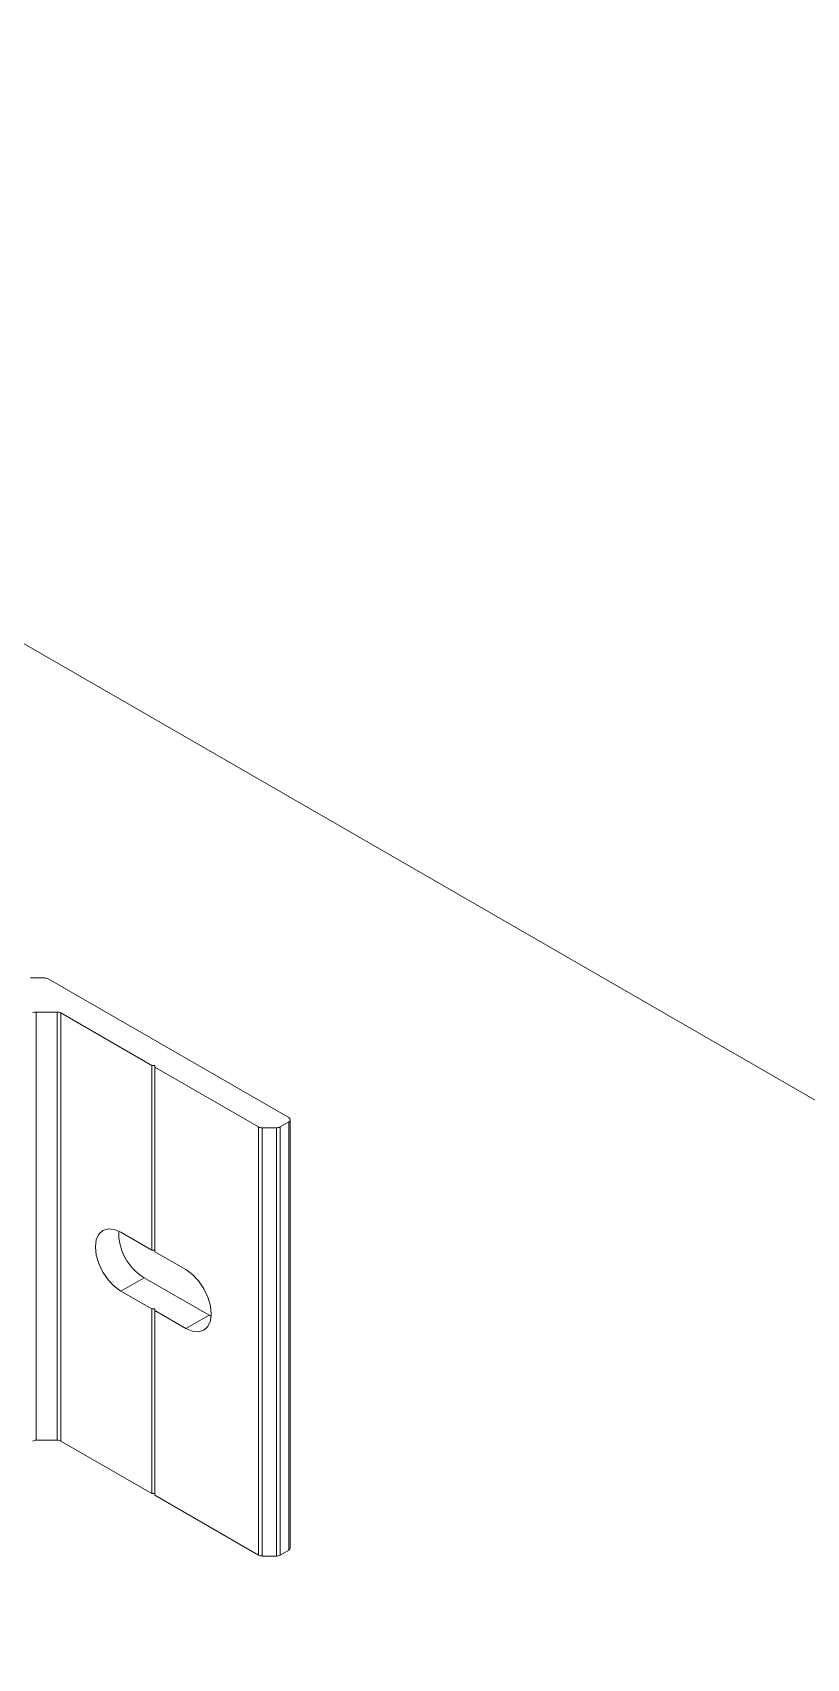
# Model space of a CAD drawing. Header units: millimetres. Extents: x 39 to 459, y 26 to 647.
# Drawn here: x 70.503 to 72.273, y 265.525 to 269.246 of the extents above; entities that cross this region are included whole.
import ezdxf

# ---------------------------------------------------------------- set-up
doc = ezdxf.new("R2010")
doc.units = ezdxf.units.MM
doc.layers.add('ANTET', color=7, linetype='Continuous')

# ---------------------------------------------------------------- blocks, each defined once
blk = doc.blocks.new('Griyaj Montajı')
at = {"color": 7, "linetype": 'Continuous', "lineweight": 15}
for p, q in [((11080.9452, 2143.6646), (11047.0041, 2163.2584)), ((11053.4851, 2158.7793), (11053.4526, 2158.7793)), ((11053.4936, 2158.7773), (11054.0437, 2158.4597)), ((11053.4661, 2158.7014), (11053.514, 2158.7014)), ((11053.4661, 2158.7014), (11053.4661, 2157.7215)), ((11053.514, 2158.7014), (11053.514, 2157.7215)), ((11053.5225, 2158.6993), (11053.7308, 2158.5791)), ((11053.5225, 2158.6993), (11053.5225, 2157.7195)), ((11053.7372, 2158.5791), (11053.7308, 2158.5791)), ((11053.7308, 2158.5791), (11053.7308, 2158.1565)), ((11053.7372, 2158.5791), (11053.7372, 2158.5754)), ((11053.7372, 2158.5754), (11053.9744, 2158.4384)), ((11053.7372, 2158.5754), (11053.7372, 2158.1528)), ((11054.0239, 2158.4384), (11054.0437, 2158.4499)), ((11054.0437, 2158.4499), (11054.0437, 2157.47)), ((11054.0472, 2157.4749), (11054.0472, 2158.4548)), ((11053.9744, 2158.4384), (11053.9744, 2157.4586)), ((11053.9829, 2158.4364), (11054.0154, 2158.4364)), ((11053.9829, 2158.4364), (11053.9829, 2157.4565)), ((11054.0154, 2158.4364), (11054.0154, 2157.4565)), ((11054.0239, 2158.4384), (11054.0239, 2157.4586)), ((11053.6598, 2158.1975), (11053.7308, 2158.1565)), ((11053.7308, 2158.1565), (11053.7372, 2158.1565)), ((11053.7372, 2158.1528), (11053.8083, 2158.1118)), ((11053.7128, 2158.0934), (11053.6598, 2158.0628)), ((11053.8613, 2158.0077), (11053.7128, 2158.0934)), ((11053.6598, 2158.0628), (11053.7308, 2158.0218)), ((11053.7308, 2158.0218), (11053.7308, 2157.5992)), ((11053.7308, 2158.0218), (11053.7372, 2158.0218)), ((11053.7372, 2158.0181), (11053.7372, 2158.0218)), ((11053.7372, 2158.0181), (11053.7372, 2157.5955)), ((11053.7372, 2158.0181), (11053.8083, 2157.9771)), ((11053.8613, 2158.0077), (11053.8083, 2157.9771)), ((11053.8664, 2158.005), (11053.8613, 2158.0077)), ((11053.4661, 2157.7215), (11053.514, 2157.7215)), ((11053.5225, 2157.7195), (11053.7308, 2157.5992)), ((11053.7372, 2157.5992), (11053.7308, 2157.5992)), ((11053.7372, 2157.5955), (11053.9744, 2157.4586)), ((11053.9829, 2157.4565), (11054.0154, 2157.4565)), ((11054.0239, 2157.4586), (11054.0437, 2157.47))]:
    blk.add_line(p, q, dxfattribs=at)
at = {"color": 7, "linetype": 'Continuous', "lineweight": 15, "flags": 128}
for points in [[(11053.6598, 2158.1975), (11053.6447, 2158.204), (11053.6306, 2158.2053), (11053.6185, 2158.2016), (11053.6092, 2158.193), (11053.6034, 2158.1801), (11053.6014, 2158.1638), (11053.6034, 2158.1453), (11053.6092, 2158.1256), (11053.6185, 2158.1063), (11053.6306, 2158.0887), (11053.6447, 2158.0738), (11053.6598, 2158.0628)], [(11053.8083, 2157.9771), (11053.8234, 2157.9707), (11053.8374, 2157.9693), (11053.8495, 2157.973), (11053.8588, 2157.9816), (11053.8646, 2157.9945), (11053.8666, 2158.0108), (11053.8646, 2158.0293), (11053.8588, 2158.049), (11053.8495, 2158.0683), (11053.8374, 2158.0859), (11053.8234, 2158.1008), (11053.8083, 2158.1118)]]:
    blk.add_lwpolyline(points, dxfattribs=at)
at = {"color": 7, "linetype": 'Continuous', "lineweight": 15}
for centre, radius, start, end in [((11053.4854, 2158.762), 0.0173, 61.9606, 91.1506), ((11053.4657, 2158.684), 0.0173, 88.8494, 118.0394), ((11053.5144, 2158.684), 0.0173, 61.9548, 91.1509), ((11054.0419, 2158.4548), 0.00524, 290.7703, 69.2149), ((11053.9826, 2158.4537), 0.0173, 241.9606, 271.1506), ((11054.0158, 2158.4537), 0.0173, 268.8371, 298.0649), ((11053.7765, 2158.1973), 0.1219, 178.6394, 238.4683), ((11053.4657, 2157.7042), 0.0173, 88.8494, 118.0394), ((11053.5144, 2157.7042), 0.0173, 61.9548, 91.1509), ((11053.9826, 2157.4739), 0.0173, 241.9606, 271.1506), ((11054.0158, 2157.4738), 0.0173, 268.8371, 298.0649), ((11054.0412, 2157.4755), 0.00603, 294.3302, 354.3374)]:
    blk.add_arc(centre, radius, start, end, dxfattribs=at)

msp = doc.modelspace()

# ---------------------------------------------------------------- block references
at = {"layer": 'ANTET', "color": 0}
msp.add_blockref('Griyaj Montajı', (-10982.9547, -1891.697), dxfattribs=at)

doc.saveas('drawing.dxf')
